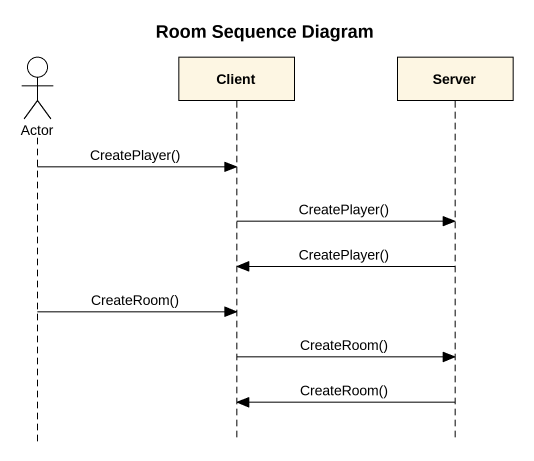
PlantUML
@startuml
title Room Sequence Diagram
hide footbox
actor "Actor" as Actor_
participant Client
participant Server

Actor_ -> Client : CreatePlayer()
Client -> Server : CreatePlayer()
Server -> Client : CreatePlayer()
Actor_ -> Client : CreateRoom()
Client -> Server : CreateRoom()
Server -> Client : CreateRoom()
@enduml
